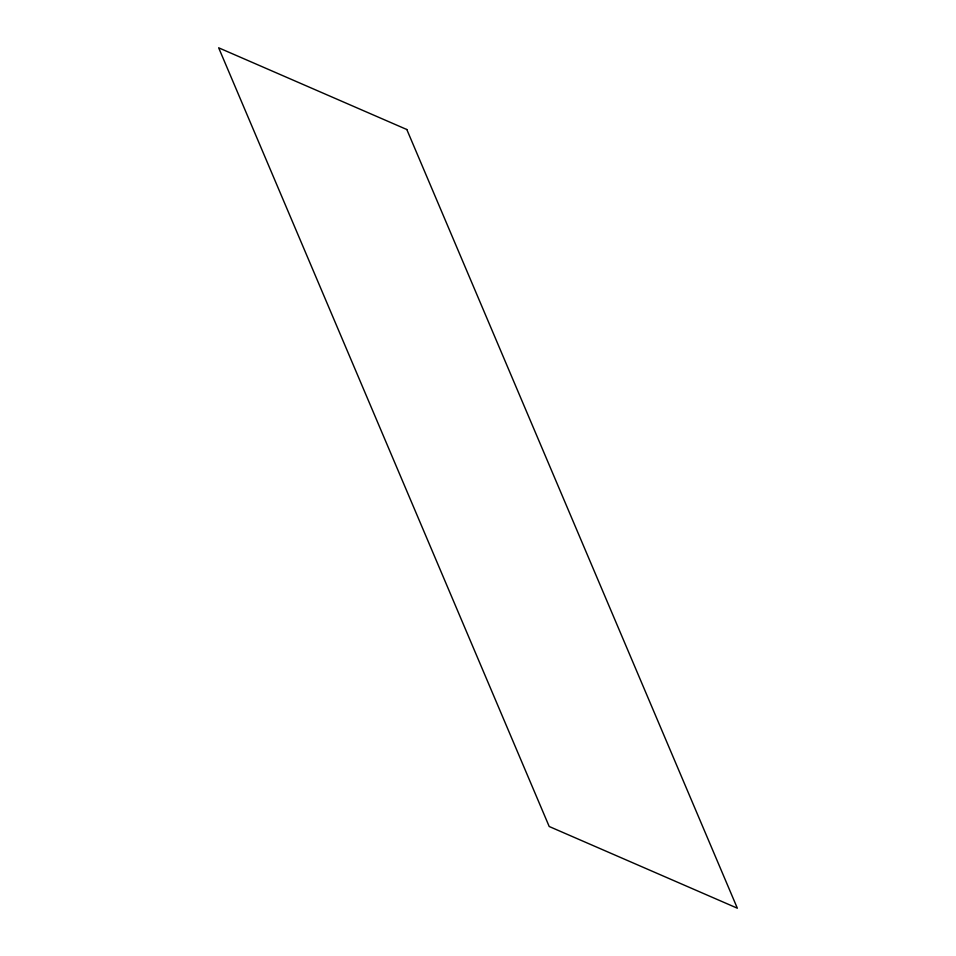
<?xml version="1.0" encoding="UTF-8"?>
<svg xmlns="http://www.w3.org/2000/svg" width="956" height="956" viewBox="0 0 956 956"><rect width="100%" height="100%" fill="white"/><g stroke="black" fill="none" stroke-linecap="round" stroke-linejoin="round"><path stroke-width="1.43" d="M406.802 129.502L218.661 47.8L549.198 826.498L737.339 908.2L406.802 129.502"/></g></svg>
